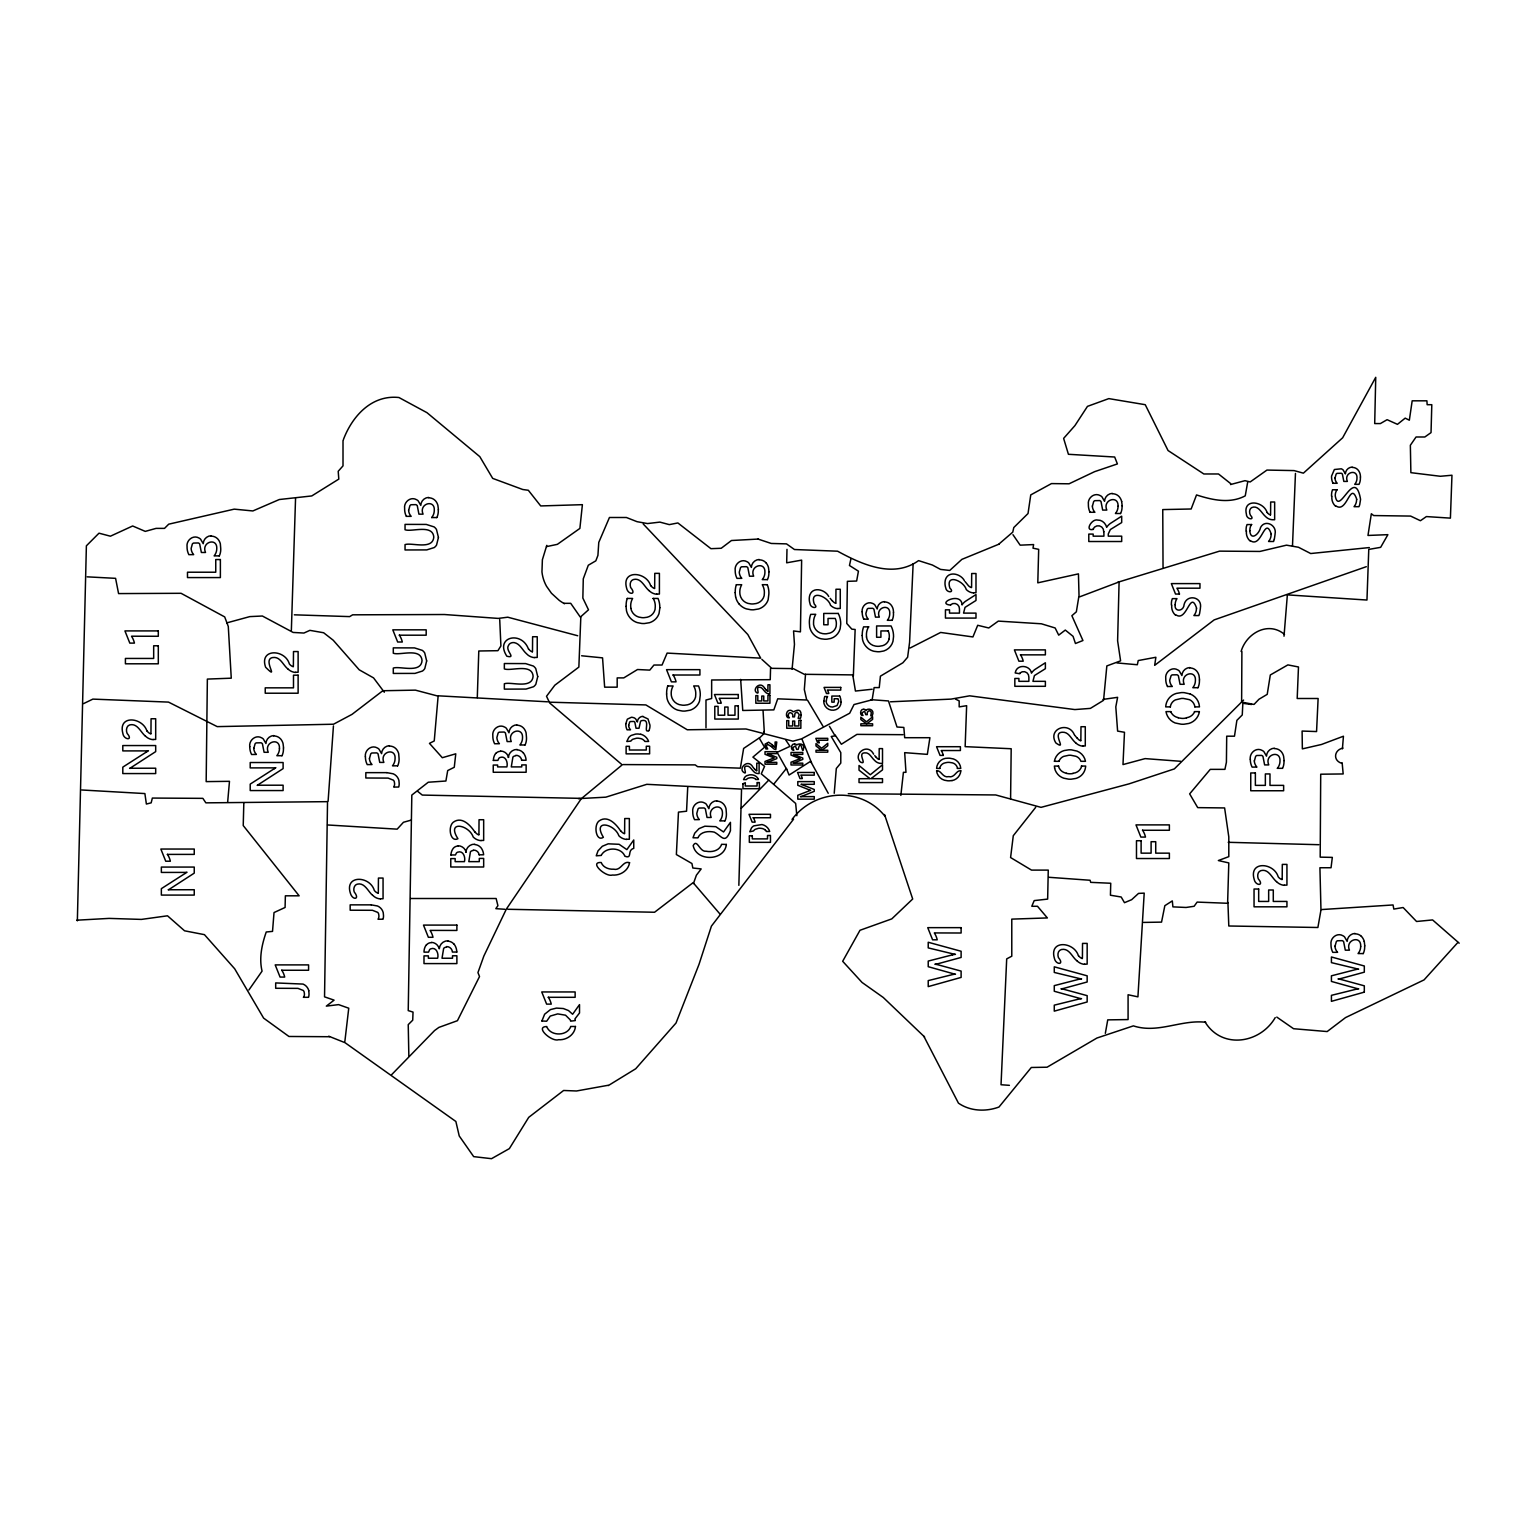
<?xml version="1.0" encoding="UTF-8"?>
<svg xmlns="http://www.w3.org/2000/svg" width="1536" height="1536" viewBox="0 0 1536 1536"><rect width="100%" height="100%" fill="white"/><g stroke="black" fill="none" stroke-linecap="round" stroke-linejoin="round"><path stroke-width="1.5" d="M1241.894 651.456L1241.626 702.106L1254.029 704.429L1258.944 699.264L1267.219 694.349L1270.31 674.976L1287.878 664.896L1298.477 666.97L1297.19 698.496L1318.118 698.496L1316.563 731.558L1302.106 731.059L1302.355 748.877L1321.478 744.48L1343.443 736.224L1342.406 748.877M1010.592 798.662L1011.187 748.742L965.146 746.65L966.643 705.696L959.174 706.886L959.174 700.915L955.584 699.11M83.597 703.603L92.87 699.11L168.499 702.106L217.229 726.624L333.504 724.224L352.032 714.355L382.829 690.739L415.411 690.144L438.125 696.134L434.246 740.966L429.466 743.366L442.31 757.709L455.77 753.811L454.272 767.27L447.706 770.554L445.901 781.018L428.275 782.227L411.821 795.072L408.23 1010.611L413.03 1012.09L412.723 1020.173L408.23 1024.646L408.845 1055.75M249.715 746.592C248.89 740.218 255.763 734.362 261.734 737.875A7.008 7.008 0 0 1 263.347 739.027L265.939 743.52A8.218 8.218 0 0 1 273.734 735.571M365.357 756.71C364.512 750.336 371.405 744.48 377.376 747.994A7.008 7.008 0 0 1 378.989 749.146L381.581 753.638A8.218 8.218 0 0 1 389.376 745.69M862.138 611.827C861.446 606.202 867.206 600.768 872.736 603.475A6.566 6.566 0 0 1 874.79 604.819L877.21 608.986A7.622 7.622 0 0 1 884.448 601.594M1250.266 759.206C1249.421 752.832 1256.294 746.976 1262.266 750.49A7.008 7.008 0 0 1 1263.898 751.642L1266.49 756.134A8.218 8.218 0 0 1 1274.285 748.186M659.904 607.718L659.04 613.44A14.131 14.131 0 0 1 655.411 619.219A14.957 14.957 0 0 1 649.44 622.714L644.486 623.52A24.077 24.077 0 0 1 641.664 623.462L637.286 622.598A15.955 15.955 0 0 1 630.874 618.682A17.261 17.261 0 0 1 629.741 617.414A16.186 16.186 0 0 1 626.496 610.771L626.035 606.374M786.989 549.35L786.682 562.81L801.638 560.122L800.429 631.853L793.555 630.95L794.458 644.41L792.077 669.216M77.357 920.851L86.381 545.818L98.995 533.184L110.419 536.198L132.653 525.984L145.267 531.379L156.096 528.384L164.506 528.384L168.71 524.179L234.221 509.146L252.864 510.95L279.302 499.526L311.77 495.936L338.803 479.098L338.208 471.283L343.008 465.869L343.008 440.64M770.554 668.333L770.246 679.68L711.648 679.987L711.648 698.515L705.984 700.013L705.984 727.814M243.821 803.136L243.226 825.562L299.136 895.814L285.37 895.814L285.082 907.469L274.022 912.557L272.525 931.392L266.246 931.987C261.907 944.39 258.912 958.157 262.061 971.136L248.909 989.971M253.862 748.262L255.091 743.789A3.744 3.744 0 0 1 256.186 742.886L261.101 742.79A4.147 4.147 0 0 1 262.406 743.75L264.096 752.294L268.243 752.294C263.635 741.773 280.243 736.934 279.437 748.493M369.504 758.362L370.733 753.907A3.744 3.744 0 0 1 371.827 753.005L376.742 752.89A4.147 4.147 0 0 1 378.048 753.869L379.738 762.413L383.866 762.413C379.277 751.891 395.885 747.053 395.078 758.611A11.424 11.424 0 0 1 392.506 765.83L397.478 765.83M408.691 510.106L409.92 505.651A3.744 3.744 0 0 1 411.014 504.73L415.93 504.634A4.147 4.147 0 0 1 417.254 505.613L418.925 514.157L423.072 514.157C418.464 503.616 435.072 498.778 434.285 510.355A11.424 11.424 0 0 1 431.712 517.555M628.723 725.376L629.606 722.189A2.688 2.688 0 0 1 630.394 721.536L633.907 721.459A2.957 2.957 0 0 1 634.829 722.17L636.038 728.256L638.995 728.256L640.57 721.286A3.149 3.149 0 0 1 641.664 720.634C651.552 718.368 642.528 733.44 648.71 730.694M738.854 885.35L741.542 789.101L646.79 784.32L605.837 797.165L578.323 798.662M1092.442 506.035L1093.67 501.581A3.744 3.744 0 0 1 1094.765 500.678L1099.68 500.563A4.147 4.147 0 0 1 1101.005 501.542L1102.675 510.086L1106.822 510.086C1102.214 499.565 1118.822 494.726 1118.035 506.285M1254.394 760.877L1255.622 756.403A3.744 3.744 0 0 1 1256.717 755.501L1261.632 755.405A4.147 4.147 0 0 1 1262.938 756.365L1264.627 764.909L1268.774 764.909C1264.166 754.387 1280.774 749.549 1279.987 761.107A11.424 11.424 0 0 1 1277.395 768.326M1335.053 477.946L1336.109 474.125A3.226 3.226 0 0 1 1337.05 473.357L1341.254 473.261A3.552 3.552 0 0 1 1342.387 474.086L1343.827 481.421L1347.379 481.421C1343.424 472.397 1357.67 468.25 1356.979 478.157A9.792 9.792 0 0 1 1354.771 484.339L1359.034 484.339A13.805 13.805 0 0 0 1360.358 477.158M1335.072 946.118L1336.301 941.664A3.744 3.744 0 0 1 1337.395 940.762L1342.31 940.646A4.147 4.147 0 0 1 1343.616 941.626L1345.306 950.17L1349.453 950.17C1344.845 939.648 1361.453 934.81 1360.666 946.368M291.36 630.355L295.546 498.528M477.293 697.613L478.79 650.995L497.914 650.688L500.909 645.907L499.718 619.603M580.819 617.03L578.861 667.085L554.803 685.229L546.528 696.269L549.677 702.97L622.214 764.851L581.222 798.758L506.323 909.139L483.859 956.045L477.946 972.595L479.52 976.55L457.44 1020.691L438.912 1027.392L434.573 1030.541L391.603 1074.701M853.344 676.09L855.149 629.472L851.846 629.165L846.778 623.482L847.373 581.338L856.646 581.03L858.432 571.181L849.466 565.498L850.963 558.624M1292.486 546.067L1295.462 473.414M913.133 563.808L909.6 642.259L907.622 657.235L902.899 662.765L880.416 676.166L879.245 687.59L874.118 687.59L872.141 699.802L854.016 704.544L849.677 713.222L801.581 738.835L792.902 741.197L745.997 728.986L687.264 729.773L645.869 704.928L549.293 702.182M625.786 723.802L627.341 719.174L631.354 717.293A7.814 7.814 0 0 1 632.448 717.37L633.926 717.754A5.069 5.069 0 0 1 635.846 719.136L637.363 721.997A5.856 5.856 0 0 1 642.931 716.314M687.744 786.701L686.554 811.219L678.47 812.122L676.378 854.554L691.93 863.52L692.832 868.013L701.184 868.915L696.403 875.194L693.427 883.565M328.109 801.139L333.446 725.914M805.517 674.304L804.326 689.549L806.707 700.013L777.715 698.822L773.837 709.882L742.752 710.477L740.659 679.392M1284.019 636.211L1287.36 594.874L1366.963 600.038L1368.768 549.408L1380.653 547.334L1387.891 534.662L1367.981 535.45L1371.341 513.734L1373.664 515.558L1410.624 516.077L1420.435 520.723L1426.387 516.576L1450.406 518.131L1451.962 475.238L1440.346 476.275L1410.874 472.666L1410.355 445.267L1416.058 436.992L1424.832 436.992L1431.034 432.614L1431.802 404.698L1427.155 404.698L1426.906 400.819L1412.179 400.819L1409.338 420.211L1405.19 418.138L1397.453 424.339L1387.104 419.693L1380.384 423.571L1374.701 423.571L1375.738 377.318L1342.656 437.779L1303.392 473.165L1294.08 470.592L1266.95 470.074L1250.17 481.958L1244.986 480.672L1230.528 484.55M834.221 793.286L836.314 768.461L840.787 763.085L840.787 752.621L831.226 736.474L835.123 735.878L829.44 726.317M227.674 801.946L229.478 781.325L206.17 781.613L207.36 679.085L231.264 678.182L228.288 626.477L224.698 616.915L181.056 593.299L118.579 593.587L115.584 578.342L87.187 576.845M900.845 795.398L903.418 772.32L905.971 772.32L904.685 752.659L927.341 754.368L929.914 737.702L904.685 737.702L903.84 727.45L897.005 727.008L888.461 700.954L870.931 699.667M344.87 1041.389L348.749 1008.211L338.592 1004.621L326.323 1006.118L334.099 1000.147L324.538 996.845L327.533 801.658L205.862 802.848L202.867 798.355L152.352 798.067L151.162 802.848L146.381 804.038L144.883 793.574L81.811 789.984M1320.883 910.464L1317.888 927.494L1228.8 925.997L1227.917 902.381M1105.344 1033.325L1107.744 1019.866L1128.077 1019.578L1128.077 994.752L1137.926 996.845L1144.205 893.126L1138.522 893.414L1131.648 899.693L1124.486 902.688L1121.184 897.005L1110.432 895.219L1110.739 883.258L1090.694 882.355L1090.099 880.262L1048.858 877.286M1247.635 482.381L1245.254 495.84C1229.837 504.038 1212.23 499.968 1196.525 494.938L1191.149 508.992L1162.752 509.587L1163.04 567.283M888.998 639.053L889.286 636.941A11.923 11.923 0 0 0 888.154 630.912M764.122 731.443L763.565 734.054L759.398 738.067M1274.342 539.174L1275.034 534.547A11.981 11.981 0 0 0 1275.053 533.971C1277.107 525.274 1265.146 518.918 1260.576 527.443C1259.194 534.182 1250.573 541.382 1249.786 530.707M546.778 545.357L542.381 559.757L541.958 571.93A37.824 37.824 0 0 0 546.509 586.234L551.462 593.261L559.181 600.326A48.384 48.384 0 0 0 564.058 603.494L564.461 603.725M601.248 855.437L596.237 855.821L598.042 850.829L602.342 846.259L608.179 843.821L619.104 844.301L626.861 849.619L633.754 839.981L633.754 848.352C626.707 850.214 632.851 859.354 624.768 856.166A8.966 8.966 0 0 0 624.384 855.13C620.179 847.066 605.779 847.066 601.44 854.976M698.131 837.35C700.954 831.514 708.672 830.861 714.298 832.147C721.997 836.198 724.934 844.627 730.445 830.707L730.445 822.336L723.552 831.974L715.795 826.675L704.87 826.195L699.034 828.614L694.733 833.184L693.005 837.773L697.92 837.869M1241.107 651.456C1246.349 633.197 1268.333 620.736 1284.518 634.406M343.354 439.718C352.224 416.141 371.712 394.56 398.938 397.517L426.989 412.685L479.808 456.653L492.691 478.387L522.758 489.504L528.326 490.272L540.71 505.939L582.394 504.672L579.878 528.422L557.376 544.339L546.509 546.624M793.574 819.168L711.418 926.131L699.014 964.378L676.013 1023.034L635.712 1068.768L608.314 1085.568M1035.706 807.322L1013.28 835.718L1010.592 857.549L1031.52 870.106L1048.262 870.106L1047.648 899.098L1034.208 900.595L1031.808 906.278L1037.491 906.278L1047.36 917.933L1011.782 919.123L1011.782 956.198L1006.694 958.886L1001.03 1084.742L1009.402 1085.338M774.125 783.706L786.394 768.461L789.082 775.046L810.605 761.299L828.23 793.286M1275.226 1017.6C1260.134 1043.712 1221.6 1049.626 1204.934 1021.747M1457.914 942.413L1424.064 979.891L1345.517 1017.6L1327.162 1031.558L1293.562 1028.717L1276.781 1017.082M741.254 808.224L768.749 780.134L795.648 803.443L796.858 815.693M1243.584 700.09L1174.349 768.902L1129.056 783.859L1041.024 807.36L995.712 794.957L848.275 793.69M792.038 819.418C814.579 789.274 861.062 786.144 885.043 816.326M999.149 543.878L1012.762 532.147L1013.798 527.539L1028.026 513.523L1030.752 494.899L1051.469 483.59L1069.056 483.802L1094.592 471.667L1117.402 463.93L1114.675 457.018L1068.422 454.291L1063.622 438.394L1074.912 425.626L1087.469 406.368L1108.819 398.611L1145.242 404.698L1168.051 450.528L1203.84 473.971L1218.49 473.971L1230.643 483.59M867.149 723.552L872.602 719.386L872.602 716.851L866.496 721.824L860.851 717.197L860.851 719.539L865.978 723.494M822.278 750.01L827.75 745.824L827.75 743.29L821.645 748.262L816 743.635L816 745.978L821.126 749.933M871.546 778.253L882.509 769.882L882.509 764.794L870.298 774.758L859.027 765.504L859.027 770.17L869.261 778.099A5.549 5.549 0 0 0 870.067 778.656L859.027 778.714L859.027 782.554L882.509 782.554L882.509 778.714L870.95 778.656M910.138 648L940.646 632.448L972.922 636.941L977.702 625.286L988.762 627.974L998.323 621.101L1041.37 623.789L1055.136 627.974L1058.707 635.136L1065.293 630.067L1073.069 636.346L1075.45 643.507L1082.938 640.531L1071.878 615.706L1076.352 611.827L1078.752 597.178L1119.091 581.933L1117.613 640.819L1120.589 660.845L1106.842 665.933L1103.558 700.32L1090.406 708.384L1074.854 709.574L969.638 695.827L951.091 699.11L890.419 701.798M1342.925 748.109C1333.978 749.875 1332.71 760.723 1341.888 763.354M999.149 544.09L961.901 559.354L949.747 570.451L940.55 569.414L932.39 565.018L918.566 560.621C893.126 578.842 861.542 564.25 837.581 551.194L794.458 549.523L786.509 543.878L771.226 543.456L758.035 539.059M1366.31 566.688L1214.17 619.891L1154.669 665.338L1155.878 657.274L1138.234 660.557L1137.331 664.742L1116.998 662.938M1117.901 582.24L1219.546 551.136L1259.904 551.443L1286.496 545.165L1298.458 547.258L1310.707 553.536L1369.306 547.565M410.938 820.186L403.45 822.278L397.171 829.152L327.533 824.966M226.79 622.886L249.811 616.608L262.368 616.013L293.146 632.448L303.917 633.043L309.888 630.355L323.635 632.755L333.216 640.224L359.213 669.811L373.555 677.894L384.326 692.237M952.493 954.835L928.224 961.075L928.224 966.701L952.301 973.44A19.469 19.469 0 0 0 955.469 974.112L955.469 974.208A17.606 17.606 0 0 0 952.301 974.65L928.224 980.621L928.224 986.611L961.114 977.414L961.114 971.098L938.074 964.819A15.706 15.706 0 0 0 934.906 964.282L934.906 964.186A15.936 15.936 0 0 0 938.112 963.706L961.114 957.446L961.114 951.264L928.224 942.259L928.224 947.904L952.397 953.741A19.277 19.277 0 0 0 955.43 954.298L955.43 954.355A19.45 19.45 0 0 0 952.493 954.835M793.075 763.162L793.248 763.123A6.931 6.931 0 0 0 794.054 762.893L802.771 759.418L802.771 758.074L793.997 754.598A6.106 6.106 0 0 0 793.325 754.406L802.771 754.368L802.771 752.467L791.021 752.467L791.021 755.078L798.816 758.189M766.886 762.413L767.251 762.336A6.931 6.931 0 0 0 768.058 762.106L776.774 758.63L776.774 757.286L767.981 753.811A6.106 6.106 0 0 0 767.309 753.619L776.774 753.581L776.774 751.68L765.024 751.68L765.024 754.291L772.819 757.402M1186.483 718.022L1184.006 718.368A21.197 21.197 0 0 1 1181.971 718.406L1178.208 717.869M952.032 780.518L949.594 780.806A18.854 18.854 0 0 1 947.558 780.768L944.429 780.211A10.963 10.963 0 0 1 936.557 770.803M608.064 1085.299L576.538 1090.982L563.616 1090.483L528.73 1117.344L509.357 1148.621L491.52 1158.682L473.683 1156.627L459.226 1135.949L455.866 1121.472L345.005 1042.675L328.723 1036.205M1073.05 773.53L1071.283 773.741A19.43 19.43 0 0 1 1068.787 773.741L1066.445 773.414M515.789 755.712L514.176 756.134A4.013 4.013 0 0 0 512.909 757.075L511.277 766.906L521.741 766.906L521.741 764.928L526.138 764.89L526.138 772.262L493.248 772.262L493.248 765.062L497.626 765.043L497.626 766.906L506.88 766.906C508.166 762.624 505.67 755.347 500.064 757.478A3.283 3.283 0 0 0 498.797 758.419L497.894 760.378L493.286 760.416M473.338 850.445L471.706 850.867A4.013 4.013 0 0 0 470.438 851.808L468.806 861.638L479.29 861.638L479.29 858.432L483.667 858.413L483.667 866.995L450.778 866.995L450.778 858.605L455.155 858.586L455.155 861.638L464.429 861.638C465.696 857.376 463.219 850.099 457.651 852.192A3.283 3.283 0 0 0 456.384 853.094L455.462 854.957L450.835 854.976M446.554 947.059L444.922 947.482A4.013 4.013 0 0 0 443.654 948.403L442.022 958.234L452.506 958.234L452.506 955.795L456.883 955.776L456.883 963.59L423.994 963.59L423.994 955.891L428.371 955.872L428.371 958.234L437.626 958.234C438.97 953.914 436.32 946.579 430.733 948.845A3.264 3.264 0 0 0 429.638 949.632L428.544 952.128L424.013 952.128A11.981 11.981 0 0 1 426.432 944.659M1102.963 699.418L1117.613 697.325L1115.808 706.886L1117.613 731.098L1124.486 732.288L1122.989 764.582L1145.107 758.611L1180.685 761.299M872.179 689.242L855.437 691.046L852.749 674.899L804.326 674.304L793.267 668.621L771.744 668.333L761.875 659.366M758.246 539.059L731.462 540.518L721.21 548.275L710.938 548.678L677.875 522.95L669.293 524.621L659.885 522.106L647.539 523.565L637.056 521.683L626.4 517.498L609.446 517.498L598.771 542.4L597.926 555.379L595.834 560.832L588.307 565.229L583.277 578.822L582.854 598.08L588.499 609.811L580.339 617.126L570.72 603.322L564.019 603.322M76.8 920.198L109.094 918.394L141.389 919.411L167.501 915.802L184.55 930.797L204.442 934.656L234.682 968.774L263.616 1018.118L288.941 1036.474L329.51 1036.723M767.405 762.413L776.774 762.374L776.774 764.198L765.024 764.198L765.024 761.434L773.549 758.131A7.469 7.469 0 0 1 774.182 757.92L773.146 757.536M793.421 763.2L802.771 763.162L802.771 764.986L791.021 764.986L791.021 762.221L799.546 758.918A7.469 7.469 0 0 1 800.198 758.707L799.066 758.285M500.717 751.315L500.314 751.315A6.451 6.451 0 0 0 495.84 753.446M458.246 846.048L457.843 846.048A6.451 6.451 0 0 0 453.389 848.179A11.578 11.578 0 0 0 450.95 854.976M431.462 942.643L431.059 942.643A6.451 6.451 0 0 0 426.586 944.774M863.462 709.19C860.026 708.96 859.45 716.198 863.04 715.469A3.514 3.514 0 0 1 862.138 713.376A4.147 4.147 0 0 1 862.176 712.742L864.557 711.206L865.805 714.682L867.283 714.682C866.458 712.589 868.704 709.402 870.682 711.379C872.678 713.03 868.838 717.254 872.294 715.622C875.309 708.806 867.13 707.885 866.016 710.515A2.592 2.592 0 0 0 864.518 709.344L864.019 709.229M794.323 743.923C790.886 743.674 790.291 750.931 793.882 750.182A3.514 3.514 0 0 1 792.979 748.109A4.147 4.147 0 0 1 793.037 747.456L795.418 745.92L796.666 749.395L798.144 749.395C801.101 737.76 801.965 752.813 803.213 750.202C805.997 742.598 797.587 743.482 796.723 745.037A2.592 2.592 0 0 0 795.379 744.058L794.88 743.962M1205.722 1022.266C1180.896 1019.386 1158.029 1033.92 1133.376 1025.875L1096.934 1038.029L1047.072 1067.213L1031.309 1067.482L998.995 1107.014C985.862 1111.91 970.157 1111.296 958.445 1103.136L923.808 1036.205M749.338 835.795L752.314 835.757M767.482 835.488L770.458 835.43L770.477 842.342L749.338 842.342L749.338 836.218M1143.61 922.426L1161.542 922.118L1164.845 905.683L1172.314 900.902L1172.909 906.874L1186.061 907.469L1194.125 906.278L1197.12 902.093L1227.61 903.283L1228.8 862.925L1218.355 860.544L1228.8 856.646L1228.8 836.928L1224.614 807.936L1197.715 807.629L1189.651 793.882L1210.272 769.363L1224.922 769.363L1226.419 762.182L1226.707 736.186L1234.483 736.186L1236.883 720.346L1242.259 714.95L1242.854 703.296L1251.533 704.506M755.654 779.501L758.496 779.462A8.198 8.198 0 0 0 757.075 777.331A8.045 8.045 0 0 0 751.43 774.816A12.384 12.384 0 0 0 749.568 774.874L746.669 775.718A6.086 6.086 0 0 0 744.595 777.523L743.539 779.635L746.381 779.597A4.474 4.474 0 0 1 748.55 778.099L750.24 777.754A6.778 6.778 0 0 1 755.616 779.155M521.587 760.262L526.08 760.243A12.864 12.864 0 0 0 523.258 752.717M479.098 854.822L483.61 854.784A12.768 12.768 0 0 0 480.787 847.469L480 846.797A8.237 8.237 0 0 0 475.2 844.627L474.701 844.589M629.434 746.304L626.131 746.323L626.112 753.85L649.613 753.85L649.594 746.227L646.291 746.246L646.31 750.01L629.434 750.01L629.434 746.746M456.864 952.032L452.41 952.051A5.798 5.798 0 0 0 446.534 946.56M1333.114 483.283L1337.165 483.283A8.448 8.448 0 0 1 1334.957 477.946M1337.146 489.773L1332.499 489.773L1331.827 492A24.73 24.73 0 0 0 1331.52 496.243M1090.195 512.275L1094.899 512.275A9.85 9.85 0 0 1 1092.346 506.054M1120.416 513.504L1115.443 513.504A11.424 11.424 0 0 0 1118.074 506.285M1270.579 514.733L1270.675 502.003L1274.65 502.003L1274.65 519.744L1272.422 519.744A10.31 10.31 0 0 1 1265.722 516.71C1261.286 512.89 1258.176 504.787 1251.667 507.61C1249.267 508.954 1249.056 512.602 1250.419 515.232C1255.699 520.55 1246.291 519.686 1246.387 514.138C1242.586 498.125 1263.61 500.986 1267.123 512.602M406.445 516.346L411.149 516.346A9.85 9.85 0 0 1 408.595 510.106M431.693 517.555L436.666 517.555M1251.667 524.563L1247.04 524.563L1246.349 526.79A24.73 24.73 0 0 0 1246.061 531.034M1093.459 529.363C1084.09 531.706 1091.827 518.342 1097.645 520.07C1102.042 519.802 1105.709 523.392 1106.688 527.347A8.736 8.736 0 0 1 1107.878 525.696L1108.973 524.602A15.091 15.091 0 0 1 1110.413 523.411L1121.683 516.173L1121.683 522.566L1110.355 529.536L1108.282 533.952L1108.282 536.16L1121.683 536.16L1121.683 541.517L1088.794 541.517L1088.794 534.086L1093.171 534.086L1093.171 536.16L1103.904 536.16L1103.904 531.686M219.11 555.878L214.138 555.878A11.424 11.424 0 0 0 216.768 548.678C217.459 537.12 200.947 541.939 205.517 552.48L201.37 552.48L199.68 543.936A4.147 4.147 0 0 0 198.374 542.957L193.459 543.072A3.744 3.744 0 0 0 192.365 543.974L191.136 548.429A9.85 9.85 0 0 0 193.651 554.63L188.87 554.669A16.205 16.205 0 0 1 187.066 546.778C186.067 540.403 193.094 534.528 199.008 538.042A7.008 7.008 0 0 1 200.621 539.213L203.232 543.706A8.218 8.218 0 0 1 211.027 535.738M767.251 579.61L762.278 579.61A11.424 11.424 0 0 0 764.909 572.39C765.6 560.832 749.088 565.67 753.658 576.192L749.51 576.192L747.821 567.648A4.147 4.147 0 0 0 746.515 566.669L741.6 566.784A3.744 3.744 0 0 0 740.506 567.686L739.277 572.141A9.85 9.85 0 0 0 741.792 578.342L737.011 578.381A16.205 16.205 0 0 1 735.206 570.49C734.208 564.115 741.235 558.259 747.149 561.773A7.008 7.008 0 0 1 748.762 562.925L751.373 567.418A8.218 8.218 0 0 1 759.168 559.469M736.454 584.717L741.715 584.717A14.554 14.554 0 0 0 739.853 593.338L739.987 594.566A11.232 11.232 0 0 0 747.802 603.36L751.008 603.917A18.931 18.931 0 0 0 753.082 603.955L756.192 603.533A10.579 10.579 0 0 0 764.16 595.757L764.371 592.762A14.861 14.861 0 0 0 762.259 584.678L767.117 584.717M971.578 587.309L971.693 573.523L975.994 573.523L975.994 592.742L973.574 592.742M654.662 588.211L654.778 573.35L659.405 573.35L659.405 594.048L656.832 594.048M1179.494 594.048L1175.52 594.048L1171.354 583.603L1199.962 583.603L1199.962 588.192L1176.902 588.192A18.01 18.01 0 0 1 1179.437 594.048M627.341 598.445L632.621 598.445A14.554 14.554 0 0 0 630.739 607.046L630.874 608.294M653.088 598.445L658.022 598.445A21.139 21.139 0 0 1 659.77 607.699M835.853 603.034L835.968 589.248L840.269 589.248L840.269 608.467L837.85 608.467M950.63 605.107C935.424 603.706 961.632 591.091 962.074 604.934A8.102 8.102 0 0 1 963.168 603.398L964.186 602.362A14.016 14.016 0 0 1 965.53 601.267L975.994 594.547L975.994 600.48L965.03 607.373L963.552 613.114L975.994 613.114L975.994 618.086L945.446 618.086L945.446 609.83L949.517 609.83L949.517 613.114L959.462 613.114L959.462 608.947A5.28 5.28 0 0 0 950.611 604.8M838.195 613.44L823.738 613.44L823.738 624.768L828.038 624.768L828.038 618.432L835.2 618.432A11.923 11.923 0 0 1 836.333 624.422L836.122 626.554A9.274 9.274 0 0 1 829.805 633.101L826.406 633.773A18.643 18.643 0 0 1 824.486 633.792L822.682 633.619A10.79 10.79 0 0 1 813.562 624.499L813.562 622.714A15.437 15.437 0 0 1 815.731 614.304L810.72 614.362A23.059 23.059 0 0 0 809.376 622.944L809.702 627.13A15.59 15.59 0 0 0 814.368 635.213A15.014 15.014 0 0 0 821.222 638.803L824.525 639.226A21.485 21.485 0 0 0 827.078 639.168L830.918 638.438A13.92 13.92 0 0 0 840.134 628.8L840.71 624.077A22.656 22.656 0 0 0 838.253 613.421M863.885 619.181L868.262 619.181A9.139 9.139 0 0 1 865.882 613.382L867.13 609.235A3.494 3.494 0 0 1 868.147 608.39L872.698 608.294A3.859 3.859 0 0 1 873.926 609.197L875.482 617.126L879.341 617.126C875.059 607.354 890.477 602.861 889.747 613.613A10.618 10.618 0 0 1 887.347 620.314L891.955 620.294M868.704 626.861L863.597 626.861A23.059 23.059 0 0 0 862.253 635.443M888.077 630.931L880.915 630.931L880.915 637.267L876.614 637.267L876.614 625.958L891.053 625.958A22.656 22.656 0 0 1 893.549 636.576L892.992 641.299A13.92 13.92 0 0 1 883.814 650.976L879.955 651.686A21.485 21.485 0 0 1 877.402 651.725L874.099 651.302A15.014 15.014 0 0 1 867.245 647.712A15.59 15.59 0 0 1 862.56 639.648L862.138 635.443M399.283 635.194L426.182 635.194L426.182 629.837L392.794 629.837L397.67 642.01L402.298 642.01A21.005 21.005 0 0 0 399.379 635.136M532.493 651.59L532.608 636.73L537.235 636.73L537.235 657.446L534.662 657.446M1020.403 654.854L1045.382 654.854L1045.382 649.882L1014.394 649.882L1018.906 661.19L1023.206 661.19A19.507 19.507 0 0 0 1020.499 654.797M293.376 666.413L293.491 651.552L298.118 651.552L298.118 672.25L295.546 672.25M673.018 675.014L699.917 675.014L699.917 669.658L666.547 669.658L671.405 681.85L676.051 681.85A21.005 21.005 0 0 0 673.114 674.957M667.853 685.978L673.114 685.978A14.554 14.554 0 0 0 671.251 694.598L671.386 695.846A11.232 11.232 0 0 0 679.219 704.621L682.406 705.178A18.931 18.931 0 0 0 684.48 705.216L687.61 704.794A10.579 10.579 0 0 0 695.578 697.018L695.77 694.042A14.861 14.861 0 0 0 693.677 685.939L698.515 685.978A21.139 21.139 0 0 1 700.262 695.251L699.552 700.992A14.131 14.131 0 0 1 695.904 706.752A14.957 14.957 0 0 1 689.952 710.246L684.998 711.072A24.077 24.077 0 0 1 682.176 711.014L677.779 710.15A15.955 15.955 0 0 1 671.386 706.214A17.261 17.261 0 0 1 670.253 704.966A16.186 16.186 0 0 1 667.008 698.323L666.547 693.926M1167.571 686.496L1172.275 686.496A9.85 9.85 0 0 1 1169.722 680.256L1171.046 675.802A3.744 3.744 0 0 1 1172.141 674.88L1177.056 674.784A4.147 4.147 0 0 1 1178.381 675.763L1180.051 684.288L1184.198 684.288C1179.59 673.766 1196.198 668.928 1195.411 680.506A11.424 11.424 0 0 1 1192.838 687.706L1197.792 687.706M767.885 691.123L767.942 684.768L769.92 684.768L769.92 693.638L768.806 693.638M839.616 696.058L831.84 696.058L831.84 702.144L834.163 702.144L834.163 698.746L838.003 698.746A6.432 6.432 0 0 1 838.637 701.664L837.043 705.581L832.589 707.021A6.163 6.163 0 0 1 826.099 701.05M1170.394 706.886L1165.709 706.886L1165.978 704.659A14.63 14.63 0 0 1 1176.288 693.427L1181.299 692.602A27.149 27.149 0 0 1 1184.16 692.64L1190.17 693.965M1194.816 706.886L1199.482 706.886L1199.021 703.968A14.611 14.611 0 0 0 1190.17 693.965M1170.854 711.61L1165.978 711.61A14.899 14.899 0 0 0 1175.098 722.957L1181.069 724.186A26.4 26.4 0 0 0 1183.91 724.243L1188.922 723.437A14.803 14.803 0 0 0 1199.424 711.629M1194.451 711.61L1199.309 711.61M866.381 723.821L860.851 723.821L860.851 725.722L872.602 725.722L872.602 723.821L866.822 723.821M150.95 733.613L151.066 718.752L155.693 718.752L155.693 739.45L153.12 739.45M1080.864 740.525L1080.979 726.72L1085.28 726.72L1085.28 745.958L1082.88 745.958M819.226 742.675L817.574 742.675L815.827 738.336L827.75 738.336L827.75 740.237L818.15 740.237A7.507 7.507 0 0 1 819.206 742.675M524.87 744.979L519.898 744.979A11.424 11.424 0 0 0 522.528 737.76C523.219 726.202 506.707 731.04 511.277 741.562L507.13 741.562L505.44 733.018A4.147 4.147 0 0 0 504.134 732.038L499.219 732.154A3.744 3.744 0 0 0 498.125 733.056L496.896 737.51A9.85 9.85 0 0 0 499.392 743.712L494.63 743.75A16.205 16.205 0 0 1 492.826 735.859C491.808 729.485 498.854 723.629 504.768 727.142A7.008 7.008 0 0 1 506.381 728.294L508.973 732.787A8.218 8.218 0 0 1 516.787 724.819M821.53 750.259L816 750.259L816 752.16L827.75 752.16L827.75 750.259L821.971 750.259M943.354 755.405L940.051 755.405L936.557 746.707L960.403 746.707L960.403 750.528L941.203 750.528A14.995 14.995 0 0 1 943.315 755.405M281.837 755.712L276.864 755.712A11.424 11.424 0 0 0 279.475 748.493M508.474 757.402L508.57 757.402A8.352 8.352 0 0 0 500.736 751.027M879.13 759.226L879.206 748.608L882.509 748.608L882.509 763.411L880.666 763.411A8.582 8.582 0 0 1 875.078 760.877C871.373 757.786 869.453 752.026 864.576 752.87C857.011 753.101 867.84 765.542 860.486 762.086C852.538 754.426 867.437 742.08 873.619 754.176M1054.502 761.318L1059.034 761.318M1058.707 766.061L1054.368 766.061L1054.675 768.096M1081.325 766.061L1085.683 766.061L1085.51 767.424A13.421 13.421 0 0 1 1081.498 775.277A14.266 14.266 0 0 1 1075.853 778.445L1071.206 779.194A24.518 24.518 0 0 1 1068.576 779.155L1063.757 778.195A13.824 13.824 0 0 1 1054.579 768.115M939.936 768.422L936.595 768.422A10.81 10.81 0 0 1 945.254 758.381L947.712 758.208A19.392 19.392 0 0 1 949.766 758.227L953.491 758.957A10.829 10.829 0 0 1 960.768 768.422L957.37 768.422M1277.395 768.326L1282.368 768.326M756.73 770.592L756.787 763.162L759.11 763.162L759.11 773.53L757.805 773.53A6.01 6.01 0 0 1 753.907 771.744C751.392 769.536 749.798 765.638 746.707 766.118C741.562 765.658 748.454 775.93 743.405 772.147C738.336 768.25 748.09 758.189 752.947 767.136M936.634 770.784C941.222 770.035 942.624 778.195 948.691 776.64C954.758 778.214 956.16 770.054 960.71 770.784M753.197 817.747L770.477 817.747L770.477 814.31L749.011 814.31L752.16 822.125L755.136 822.125A13.498 13.498 0 0 0 753.254 817.709M724.781 820.877L719.808 820.877A11.424 11.424 0 0 0 722.438 813.677C723.149 802.099 706.618 806.938 711.187 817.459L707.04 817.459L705.37 808.934A4.147 4.147 0 0 0 704.045 807.955L699.13 808.051A3.744 3.744 0 0 0 698.035 808.954L696.806 813.427A9.85 9.85 0 0 0 699.322 819.61L694.56 819.667A16.205 16.205 0 0 1 692.755 811.757C691.738 805.402 698.765 799.526 704.698 803.04A7.008 7.008 0 0 1 706.31 804.192L708.902 808.704A8.218 8.218 0 0 1 716.698 800.736M1142.477 830.266L1169.376 830.266L1169.376 824.89L1135.987 824.89L1140.864 837.082L1145.491 837.082A21.005 21.005 0 0 0 1142.573 830.189M624.614 833.395L624.73 818.534L629.357 818.534L629.357 839.251L626.765 839.251M478.925 834.586L479.04 819.725L483.667 819.725L483.667 840.442L481.075 840.442M466.003 852.134L466.099 852.134A8.352 8.352 0 0 0 458.266 845.76M167.347 854.4L194.246 854.4L194.246 849.043L160.858 849.043L165.734 861.216L170.362 861.216A21.005 21.005 0 0 0 167.443 854.342M1282.195 879.283L1282.31 864.403L1286.938 864.403L1286.938 885.12L1284.346 885.12M378.317 892.915L378.432 878.054L383.059 878.054L383.059 898.752L380.467 898.752M410.63 898.502L496.128 898.502L497.914 905.683L495.821 908.659L504.787 909.274M1363.046 953.568L1358.074 953.568A11.424 11.424 0 0 0 1360.704 946.368M1082.419 958.272L1082.534 943.411L1087.162 943.411L1087.162 964.128L1084.57 964.128M281.683 970.253L308.582 970.253L308.582 964.896L275.194 964.896L280.07 977.069L284.698 977.069A21.005 21.005 0 0 0 281.779 970.195M303.456 997.306L308.544 997.306A11.693 11.693 0 0 0 309.005 993.581L308.755 990.739M548.237 997.306L575.136 997.306L575.136 991.949L541.747 991.949L546.624 1004.122L551.251 1004.122A21.005 21.005 0 0 0 548.333 997.248M623.174 764.582L695.213 764.89L697.613 766.675L740.352 768.173L743.635 748.435L759.187 737.971L764.563 747.245L752.909 757.114L764.563 766.368L761.28 773.856L768.749 780.134M902.976 734.688L856.934 734.381L841.382 744.25L835.123 734.995M507.782 909.274L654.566 912.25L693.12 882.662L719.731 913.747M580.416 798.355L422.285 795.072L417.811 791.482M642.95 716.602L648.019 718.963L649.958 725.165A11.501 11.501 0 0 1 648.845 730.752M1228.205 842.304L1318.79 844.704M294.336 614.822L349.651 616.608L352.646 614.822L444.403 614.515L498.221 618.413L507.782 617.203L577.728 635.75M438.432 695.827L547.546 701.798M517.152 749.856L517.67 749.894A8.237 8.237 0 0 1 522.47 752.045L523.181 752.794M447.898 941.184L448.416 941.222A8.237 8.237 0 0 1 453.216 943.373L453.926 944.122M581.626 655.776L602.554 657.869L604.646 687.168L617.184 687.168L617.184 677.894L623.77 677.894L637.517 669.523L649.786 670.118L653.952 665.03L662.035 665.03L667.123 653.088L760.685 658.157L747.821 634.541L643.2 523.949M640.762 734.362L638.246 734.016A17.645 17.645 0 0 0 635.501 734.112L631.219 735.437A8.64 8.64 0 0 0 628.723 737.568L626.784 741.523L630.854 741.101A6.048 6.048 0 0 1 632.89 739.238L636.422 738.24A14.496 14.496 0 0 1 638.17 738.182L640.915 738.624A7.354 7.354 0 0 1 644.064 740.467A7.085 7.085 0 0 1 644.851 741.466L648.634 741.446A11.482 11.482 0 0 0 640.8 734.227M809.069 789.773L810.643 790.387A10.464 10.464 0 0 0 809.741 790.656L797.798 795.283L797.798 799.162L814.253 799.162L814.253 796.608L801.139 796.646A16.166 16.166 0 0 0 800.41 796.685L800.928 796.531A9.696 9.696 0 0 0 802.061 796.224L814.253 791.347L814.253 789.485L801.965 784.627A8.563 8.563 0 0 0 801.024 784.339L814.253 784.301L814.253 781.613L797.798 781.613L797.798 785.299L808.704 789.638M1335.782 505.786C1347.187 514.291 1350.202 480.058 1356.768 499.373M1250.304 540.576C1261.709 549.082 1264.723 514.848 1271.29 534.163M1175.635 614.65C1187.04 623.155 1190.054 588.922 1196.621 608.237M1459.2 943.181L1432.589 919.93L1416.557 921.485L1403.136 907.526L1393.824 909.082L1393.056 904.954L1320.96 909.6L1319.923 867.744L1331.04 867.744L1332.326 857.395L1320.192 857.146L1320.71 774.202L1343.174 773.952L1342.157 762.835M1276.454 881.645C1271.52 877.421 1268.582 868.55 1260.864 870.624C1257.581 871.757 1257.139 875.731 1258.253 878.803C1264.781 886.234 1255.469 886.061 1254.202 879.437C1248.557 860.544 1273.92 862.483 1278.182 876.768A7.757 7.757 0 0 0 1282.061 879.61M1075.546 742.733C1070.822 738.701 1069.018 731.75 1062.106 732.23C1051.373 732.998 1067.731 751.373 1055.846 742.925C1047.206 728.928 1068.653 720.902 1074.336 734.726M1078.406 955.776C1074.182 941.606 1048.934 939.437 1054.387 958.291C1055.77 965.126 1064.928 965.203 1058.4 957.542C1057.344 954.413 1057.958 950.534 1061.357 949.536C1069.018 947.866 1071.744 956.429 1076.678 960.653M648.922 590.573C644.198 586.522 640.896 577.325 633.216 579.59C630.182 580.723 629.664 584.294 630.643 587.462C637.229 595.219 627.898 595.066 626.592 588.077C621.331 569.28 646.483 571.622 650.65 585.696M287.635 668.774C282.797 664.666 280.128 656.333 272.736 657.542C261.754 659.213 280.224 681.658 265.632 667.258C258.912 648.25 285.005 648.979 289.363 663.898A7.757 7.757 0 0 0 293.261 666.739M372.442 895.162C368.237 891.725 364.627 882.125 357.12 884.198C354.24 884.909 353.107 889.056 354.202 891.917C360.403 899.597 352.704 900.518 350.515 893.626C344.006 874.618 369.965 875.616 374.304 890.4A7.757 7.757 0 0 0 378.182 893.242M146.938 731.098C142.752 717.178 117.811 714.566 122.842 733.344C123.59 739.987 133.824 740.986 127.123 733.402C125.741 730.387 126.47 725.779 129.754 724.896C137.357 722.995 140.486 731.942 145.21 735.974M924.595 1036.992L883.238 997.459L862.061 982.464L842.669 961.286L859.987 930.278L891.763 918.893L912.691 899.002L884.544 814.502M1361.395 936.365L1361.741 936.749A11.386 11.386 0 0 1 1364.256 941.53M765.946 562.771L765.6 562.387A8.64 8.64 0 0 0 760.781 559.968L760.262 559.91A10.867 10.867 0 0 0 759.187 559.872M1077.139 738.202L1074.566 735.034M832.128 600.71L830.15 598.33M876.173 757.344L874.733 755.597M766.118 690.01L764.755 688.32M773.587 746.381L772.378 744.864M754.733 769.344L753.466 767.808M528.48 649.094C521.587 630.278 494.285 636.96 506.861 656.237C516.902 658.618 504.883 650.611 508.493 645.485C509.357 643.219 512.006 642.298 514.272 642.624C520.243 643.776 522.49 650.4 526.752 653.971A12.019 12.019 0 0 0 534.643 657.658M620.602 830.899C616.109 824.064 607.469 814.656 598.867 821.107C593.299 825.754 596.294 842.208 603.379 837.293C592.051 818.669 614.746 823.814 618.874 835.776A12.019 12.019 0 0 0 626.765 839.462M474.912 832.09C470.381 825.254 461.818 815.827 453.178 822.298C447.59 827.04 450.374 842.669 457.92 838.733C446.016 820.128 468.96 824.678 473.184 836.966A12.019 12.019 0 0 0 481.056 840.653M772.32 744.787L768.576 742.214L765.082 744.173L765.907 748.973L767.731 748.973L766.33 746.227L767.405 744.25L771.648 746.63M764.64 688.166C760.397 680.448 751.987 689.222 756.557 692.621C760.589 695.251 754.81 686.189 759.763 687.264C762.278 687.475 762.989 689.76 765.427 692.141A5.146 5.146 0 0 0 768.806 693.734M964.435 580.742C960.96 573.85 948.595 570.49 945.523 579.36C944.736 582.106 944.813 585.139 945.734 587.846C946.253 593.088 955.258 592.992 949.882 588.096C945.178 573.101 963.763 580.762 966.259 589.517A11.155 11.155 0 0 0 973.574 592.934M828.71 596.467C825.274 589.651 813.12 586.234 809.875 594.874C808.992 597.638 809.069 600.691 809.952 603.437C810.278 608.582 819.571 608.909 814.272 604.07C809.107 588.96 828.038 596.237 830.534 605.242A11.155 11.155 0 0 0 837.85 608.659M771.494 746.419L773.03 748.166A4.301 4.301 0 0 0 775.834 749.491L776.774 742.003L775.104 742.003L775.066 747.322A2.765 2.765 0 0 1 773.702 746.381M965.165 581.683L967.853 584.986A7.2 7.2 0 0 0 971.462 587.616M1012.973 534.701L1020.154 545.165L1033.613 544.57L1032.998 548.16L1038.682 549.35L1037.798 582.835L1078.445 573.869L1079.04 596.275M785.798 740.064L789.984 746.342L777.12 752.333L786.682 769.363M807.61 700.32L822.854 726.029M802.234 739.776L811.507 762.797M1364.275 941.51L1364.794 945.83M1121.664 501.446L1122.182 505.766M735.61 597.043L735.13 592.666M866.554 636.979L866.438 635.213A15.437 15.437 0 0 1 868.608 626.803M763.066 710.765L764.275 731.693M1360.531 477.139L1360.301 474.989A10.042 10.042 0 0 0 1357.958 469.882A7.546 7.546 0 0 0 1353.024 467.443A9.312 9.312 0 0 0 1352.102 467.424M893.587 612.499L893.242 609.638A10.656 10.656 0 0 0 890.784 604.646A8.179 8.179 0 0 0 885.466 601.997A10.099 10.099 0 0 0 884.467 601.978M1284.115 760.589L1283.597 756.269A11.386 11.386 0 0 0 1281.101 751.469L1280.717 751.123A8.64 8.64 0 0 0 1275.898 748.704L1275.379 748.646A10.867 10.867 0 0 0 1274.304 748.589M1199.558 679.968L1199.04 675.648A11.386 11.386 0 0 0 1196.525 670.848L1196.141 670.502A8.64 8.64 0 0 0 1191.322 668.083L1190.803 668.026A10.867 10.867 0 0 0 1189.728 667.968M801.043 715.027C801.293 705.542 792.73 713.414 792.576 711.398A3.091 3.091 0 0 0 791.155 710.477L790.541 710.342A4.685 4.685 0 0 0 789.888 710.304C785.741 710.035 785.069 718.694 789.37 717.83A4.224 4.224 0 0 1 788.275 715.334M768.998 571.872L768.48 567.552A11.386 11.386 0 0 0 765.965 562.752M438.432 509.818L437.914 505.498A11.386 11.386 0 0 0 435.398 500.698L435.014 500.352A8.64 8.64 0 0 0 430.195 497.933L429.677 497.875A10.867 10.867 0 0 0 428.602 497.818M283.584 747.974L283.066 743.654A11.386 11.386 0 0 0 280.55 738.854L280.166 738.509A8.64 8.64 0 0 0 275.347 736.09L274.829 736.032A10.867 10.867 0 0 0 273.754 735.974M1175.117 604.8C1174.176 612.442 1183.776 611.405 1184.083 604.627C1186.675 593.722 1202.65 596.659 1200.384 608.045A11.981 11.981 0 0 1 1200.365 608.621L1199.616 613.363A9.293 9.293 0 0 1 1198.829 615.571L1193.914 615.552A10.925 10.925 0 0 0 1196.448 608.256M1081.478 978.816L1081.478 978.912A19.45 19.45 0 0 0 1078.541 979.373L1054.272 985.632L1054.272 991.258L1078.349 997.997A19.469 19.469 0 0 0 1081.517 998.669L1081.517 998.746A17.606 17.606 0 0 0 1078.349 999.206L1054.272 1005.158L1054.272 1011.149L1087.162 1001.971L1087.162 995.654L1064.102 989.376A15.706 15.706 0 0 0 1060.934 988.819L1060.934 988.819A15.936 15.936 0 0 0 1064.16 988.262L1087.162 981.984L1087.162 975.821L1054.272 966.816L1054.272 972.442L1078.445 978.298A19.277 19.277 0 0 0 1081.478 978.854M767.501 836.083L767.501 838.886L752.314 838.886L752.314 835.949M308.813 990.72A9.773 9.773 0 0 0 303.034 984.077L275.693 982.925L275.693 988.282L297.965 988.378L303.245 990.451A4.339 4.339 0 0 1 304.147 991.968L304.435 993.85A5.914 5.914 0 0 1 303.533 997.344M454.022 944.045A13.075 13.075 0 0 1 456.768 952.032M431.482 942.355A8.352 8.352 0 0 1 439.2 948.73L439.315 948.73A8.525 8.525 0 0 1 447.917 940.781M380.448 898.963A12.019 12.019 0 0 1 372.653 895.219M756.672 770.765A3.878 3.878 0 0 1 754.81 769.286M493.421 760.416A11.693 11.693 0 0 1 495.706 753.35M508.378 757.382A8.525 8.525 0 0 1 517.171 749.453M515.77 755.328A5.645 5.645 0 0 1 521.683 760.243M473.299 850.118A5.587 5.587 0 0 1 479.194 854.803M465.907 852.115A8.525 8.525 0 0 1 474.701 844.186M765.466 830.304A6.394 6.394 0 0 1 766.406 831.514L769.709 831.456A10.387 10.387 0 0 0 761.99 824.544L753.754 825.888A7.776 7.776 0 0 0 751.488 827.942L749.798 831.802L753.562 830.918A5.414 5.414 0 0 1 755.174 829.344L758.534 828.288A12.979 12.979 0 0 1 760.186 828.25L761.875 828.442A6.931 6.931 0 0 1 765.504 830.285M153.101 739.661A12.019 12.019 0 0 1 145.286 735.917M150.835 733.939A7.757 7.757 0 0 1 147.11 730.982M283.411 747.994A15.629 15.629 0 0 1 282.01 755.789M253.747 748.262A9.85 9.85 0 0 0 256.358 754.445L251.597 754.502A16.205 16.205 0 0 1 249.792 746.592M295.526 672.461A12.019 12.019 0 0 1 287.712 668.717M219.283 555.974A15.629 15.629 0 0 0 220.704 548.16L220.339 543.821A11.386 11.386 0 0 0 217.843 539.04L217.459 538.675A8.64 8.64 0 0 0 212.64 536.256L212.122 536.198A10.867 10.867 0 0 0 211.046 536.141M532.378 651.936A7.757 7.757 0 0 1 528.653 648.979M438.259 509.837A15.629 15.629 0 0 1 436.838 517.632M406.349 516.384A16.205 16.205 0 0 1 404.64 508.435C403.622 502.08 410.65 496.205 416.582 499.718A7.008 7.008 0 0 1 418.195 500.87L420.787 505.382A8.218 8.218 0 0 1 428.582 497.414M478.81 834.912A7.757 7.757 0 0 1 475.085 831.974M525.043 745.056A15.629 15.629 0 0 0 526.464 737.242L526.099 732.922A11.386 11.386 0 0 0 523.584 728.122L523.219 727.757A8.64 8.64 0 0 0 518.4 725.338L517.882 725.28A10.867 10.867 0 0 0 516.787 725.242M397.651 765.907A15.629 15.629 0 0 0 399.053 758.093L398.707 753.773A11.386 11.386 0 0 0 396.192 748.973L395.808 748.608A8.64 8.64 0 0 0 390.989 746.189L390.47 746.131A10.867 10.867 0 0 0 389.395 746.093M369.389 758.381A9.85 9.85 0 0 0 372 764.563L367.238 764.602A16.205 16.205 0 0 1 365.434 756.71M624.499 833.741A7.757 7.757 0 0 1 620.774 830.784M724.954 820.954A15.629 15.629 0 0 0 726.374 813.158L726.029 808.819A11.386 11.386 0 0 0 723.514 804.019L723.13 803.674A8.64 8.64 0 0 0 718.31 801.254L717.792 801.197A10.867 10.867 0 0 0 716.717 801.139M626.15 606.374A21.542 21.542 0 0 1 627.226 598.406M630.816 608.314A11.232 11.232 0 0 0 638.707 617.069L641.894 617.645A18.931 18.931 0 0 0 643.987 617.683L647.098 617.261A10.579 10.579 0 0 0 655.066 609.466L655.277 606.49A14.861 14.861 0 0 0 653.165 598.387M656.813 594.259A12.019 12.019 0 0 1 648.998 590.515M654.547 588.538A7.757 7.757 0 0 1 650.822 585.581M767.27 584.659A21.139 21.139 0 0 1 768.864 593.99L768.154 599.731A14.131 14.131 0 0 1 764.506 605.491A14.957 14.957 0 0 1 758.554 608.986L753.6 609.792A24.077 24.077 0 0 1 750.778 609.734L746.381 608.89A15.955 15.955 0 0 1 739.987 604.954A17.261 17.261 0 0 1 738.854 603.686M738.931 603.782A15.955 15.955 0 0 1 735.725 597.216M735.264 592.646A21.542 21.542 0 0 1 736.339 584.678M768.845 571.872A15.629 15.629 0 0 1 767.424 579.686M666.662 693.926A21.542 21.542 0 0 1 667.738 685.939M628.646 725.376A7.027 7.027 0 0 0 630.509 729.792L627.11 729.83A11.712 11.712 0 0 1 625.843 723.802M879.034 759.475A5.53 5.53 0 0 1 876.384 757.363M767.827 691.277A3.322 3.322 0 0 1 766.234 690.01M800.986 715.027A6.893 6.893 0 0 1 800.39 718.387L798.163 718.349L799.238 714.586L797.28 712.205L795.072 713.088L794.477 716.89L792.691 716.89C794.208 713.702 789.062 710.515 788.352 714.547A4.992 4.992 0 0 0 788.314 715.334M839.654 696.038A12.23 12.23 0 0 1 840.941 702.221M841.114 702.24A8.16 8.16 0 0 1 833.664 710.189A8.966 8.966 0 0 1 823.718 701.165M824.102 701.165A12.422 12.422 0 0 1 824.755 696.518L827.578 696.538A8.314 8.314 0 0 0 826.406 701.05M835.738 603.341A7.2 7.2 0 0 1 832.282 600.614M893.395 612.518A14.957 14.957 0 0 1 892.128 620.39M863.808 619.219A15.053 15.053 0 0 1 862.214 611.846M866.438 636.998A10.79 10.79 0 0 0 875.558 646.118L877.363 646.31A18.643 18.643 0 0 0 879.264 646.272L882.701 645.658A9.274 9.274 0 0 0 889.114 639.091M1082.861 746.15A11.155 11.155 0 0 1 1075.603 742.675M1080.749 740.832A7.2 7.2 0 0 1 1077.312 738.086M1084.55 964.339A12.019 12.019 0 0 1 1076.755 960.576M1082.304 958.618A7.757 7.757 0 0 1 1078.579 955.661M1364.64 945.85A15.629 15.629 0 0 1 1363.219 953.664M1334.957 946.118A9.85 9.85 0 0 0 1337.587 952.32L1332.806 952.358A16.205 16.205 0 0 1 1331.002 944.467C1329.984 938.093 1337.03 932.218 1342.944 935.75A7.008 7.008 0 0 1 1344.557 936.902L1347.149 941.395A8.218 8.218 0 0 1 1354.963 933.427M1354.982 933.85A10.867 10.867 0 0 1 1356.058 933.888L1356.576 933.965A8.64 8.64 0 0 1 1361.395 936.365M1284.326 885.331A12.019 12.019 0 0 1 1276.531 881.587M1283.962 760.608A15.629 15.629 0 0 1 1282.541 768.403M1254.298 760.877A9.85 9.85 0 0 0 1256.909 767.059L1252.128 767.117A16.205 16.205 0 0 1 1250.323 759.206M1199.386 679.987A15.629 15.629 0 0 1 1197.965 687.782M1167.475 686.534A16.205 16.205 0 0 1 1165.766 678.586C1164.749 672.23 1171.776 666.355 1177.709 669.869A7.008 7.008 0 0 1 1179.322 671.021L1181.914 675.533A8.218 8.218 0 0 1 1189.709 667.565M1122.01 505.766A15.629 15.629 0 0 1 1120.589 513.581M1090.099 512.333A16.205 16.205 0 0 1 1088.39 504.384C1087.373 498.01 1094.4 492.154 1100.333 495.667A7.008 7.008 0 0 1 1101.946 496.819L1104.538 501.312A8.218 8.218 0 0 1 1112.333 493.363M1112.352 493.766A10.867 10.867 0 0 1 1113.427 493.805L1113.946 493.882A8.64 8.64 0 0 1 1118.765 496.282L1119.13 496.666A11.386 11.386 0 0 1 1121.645 501.446M1175.29 615.014A11.462 11.462 0 0 1 1171.757 605.165M1171.373 605.107A24.73 24.73 0 0 1 1171.642 600.864L1172.352 598.637L1176.998 598.637A10.042 10.042 0 0 0 1175.213 604.781M1274.266 539.29A9.293 9.293 0 0 1 1273.498 541.498L1268.582 541.478A10.925 10.925 0 0 0 1271.117 534.163M1249.978 540.941A11.462 11.462 0 0 1 1246.426 531.091M1249.882 530.707A10.042 10.042 0 0 1 1251.552 524.486M1270.464 515.021A6.643 6.643 0 0 1 1267.277 512.486M1356.595 499.373A10.925 10.925 0 0 1 1354.061 506.688L1358.918 506.688A9.293 9.293 0 0 0 1359.744 504.499L1360.512 499.757A11.981 11.981 0 0 0 1360.531 499.181C1354.541 465.581 1339.085 517.306 1335.264 495.917A10.042 10.042 0 0 1 1337.03 489.696M1335.437 506.15A11.462 11.462 0 0 1 1331.904 496.301M1333.037 483.341A14.054 14.054 0 0 1 1331.578 476.064L1334.381 469.517L1341.274 468.806A6.067 6.067 0 0 1 1343.194 470.035L1345.402 473.894A7.046 7.046 0 0 1 1352.102 467.078M1066.483 773.184A9.523 9.523 0 0 1 1058.438 766.138M1054.387 761.299A13.574 13.574 0 0 1 1064.122 750.566L1068.768 749.818A25.21 25.21 0 0 1 1071.437 749.856L1077.005 751.085A13.67 13.67 0 0 1 1085.491 761.318L1080.922 761.318A8.506 8.506 0 0 0 1075.853 756.269L1070.765 755.251A23.04 23.04 0 0 0 1068.768 755.27L1063.699 756.384A8.237 8.237 0 0 0 1058.976 761.299M1081.709 766.157A9.562 9.562 0 0 1 1073.03 773.242M939.686 768.384A6.912 6.912 0 0 1 945.408 762.778L947.213 762.432A17.203 17.203 0 0 1 949.248 762.374L952.397 762.854A6.854 6.854 0 0 1 957.523 768.403M960.845 770.803A10.867 10.867 0 0 1 952.051 780.614M1194.893 706.867A9.274 9.274 0 0 0 1189.459 699.667L1183.43 698.438A24.826 24.826 0 0 0 1181.28 698.477L1175.328 699.917A9.005 9.005 0 0 0 1170.317 706.867M1194.643 711.706A10.138 10.138 0 0 1 1186.464 717.734M1178.246 717.638A10.138 10.138 0 0 1 1170.72 711.686M1093.037 529.19A5.549 5.549 0 0 1 1103.712 531.667M1020.154 673.19A4.032 4.032 0 0 0 1019.731 673.747L1015.2 672.96A12.326 12.326 0 0 1 1015.354 672.365C1017.043 663.821 1030.272 665.05 1031.462 673.152A8.102 8.102 0 0 1 1032.557 671.616L1033.594 670.579A14.016 14.016 0 0 1 1034.918 669.485L1045.382 662.765L1045.382 668.698L1034.419 675.571L1032.941 681.331L1045.382 681.331L1045.382 686.304L1014.835 686.304L1014.835 678.47L1018.906 678.47L1018.906 681.331L1028.87 681.331L1028.87 677.165A5.28 5.28 0 0 0 1020 673.018M742.944 783.84L742.944 788.678L759.398 788.678L759.379 783.418A13.267 13.267 0 0 0 759.302 782.554L756.998 782.592A9.158 9.158 0 0 1 757.075 783.821L757.075 786.01L745.267 786.01L745.306 782.726L742.944 783.763M426.662 660.922L424.8 668.544A9.197 9.197 0 0 1 422.458 671.04L414.97 673.402L393.293 673.44L393.293 668.083C399.859 665.76 421.056 673.805 422.035 660.518C420.922 647.366 399.782 655.738 393.293 653.222L393.293 647.866L414.509 647.904L422.285 650.362A9.581 9.581 0 0 1 424.723 652.973L426.662 660.922M438.432 537.446L436.55 545.069A9.197 9.197 0 0 1 434.208 547.565L426.739 549.907L405.043 549.965L405.043 544.608C411.629 542.285 432.826 550.33 433.786 537.043C432.672 523.872 411.533 532.262 405.043 529.747L405.043 524.39L426.278 524.429L434.054 526.886A9.581 9.581 0 0 1 436.474 529.478L438.432 537.446M537.734 676.608L535.853 684.23A9.197 9.197 0 0 1 533.53 686.726L526.042 689.069L504.346 689.126L504.346 683.77C510.931 681.446 532.128 689.491 533.107 676.186C531.974 663.034 510.835 671.424 504.346 668.909L504.346 663.533L525.581 663.59L533.357 666.048A9.581 9.581 0 0 1 535.776 668.64L537.734 676.608M541.92 1020.979L546.662 1021.229L550.253 1016.064L557.702 1013.894L565.536 1015.2L570.163 1019.77A9.082 9.082 0 0 1 570.643 1021.171L575.309 1020.576A19.814 19.814 0 0 0 574.944 1018.906L579.514 1012.992L579.514 1004.621L572.621 1014.259L568.493 1010.554L563.347 1008.538L556.493 1008.096L550.464 1009.594L544.627 1014.221L541.92 1020.979M575.462 1026.47C574.752 1034.669 566.515 1040.333 558.586 1039.699C551.789 1042.253 534.24 1026.643 546.778 1026.547A8.774 8.774 0 0 0 547.277 1027.834C551.578 1035.936 565.69 1036.032 570.106 1028.006A8.506 8.506 0 0 0 570.682 1026.47L575.462 1026.47M726.355 844.435C724.55 861.216 696.48 861.85 693.178 845.626C697.075 838.061 699.456 852.096 706.061 851.232C711.437 852.307 718.349 851.078 721.018 845.741A8.506 8.506 0 0 0 721.555 844.32L726.355 844.435M629.549 862.694C628.397 870.701 620.064 875.789 612.326 875.04C605.664 877.382 588.576 861.696 601.21 862.522C603.053 867.418 608.736 869.51 613.632 869.203C621.216 871.085 622.733 860.352 629.549 862.694M146.592 751.891L122.803 767.136L122.803 773.568L155.693 773.568L155.693 768.211L131.558 768.25A21.907 21.907 0 0 0 129.926 768.346L129.619 768.25A10.771 10.771 0 0 0 131.52 767.27L155.693 751.622L155.693 745.555L122.803 745.555L122.803 750.912L145.766 750.893A21.696 21.696 0 0 0 148.435 750.701L148.435 750.758A10.637 10.637 0 0 0 147.763 751.142L146.592 751.891M273.984 768.864L250.214 784.109L250.214 790.56L283.104 790.56L283.104 785.203L258.97 785.222A21.907 21.907 0 0 0 257.318 785.338L257.165 785.357A10.771 10.771 0 0 0 258.912 784.262L283.104 768.614L283.104 762.528L250.214 762.528L250.214 767.904L273.178 767.866A21.696 21.696 0 0 0 275.827 767.693L275.827 767.75A10.637 10.637 0 0 0 275.174 768.134L273.984 768.864M185.146 873.408L161.357 888.653L161.357 895.085L194.246 895.085L194.246 889.728L170.112 889.766A21.907 21.907 0 0 0 168.461 889.862L168.173 889.766A10.771 10.771 0 0 0 170.074 888.787L194.246 873.139L194.246 867.072L161.357 867.072L161.357 872.429L184.32 872.41A21.696 21.696 0 0 0 186.97 872.218L186.97 872.294A10.637 10.637 0 0 0 186.317 872.659L185.146 873.408M1364.314 992.141L1331.424 1001.338L1331.424 995.347L1355.501 989.395A17.606 17.606 0 0 1 1358.669 988.934L1358.669 988.819A19.469 19.469 0 0 1 1355.52 988.147L1331.424 981.427L1331.424 975.821L1355.693 969.581A19.45 19.45 0 0 1 1358.63 969.12L1358.63 969.101A19.277 19.277 0 0 1 1355.597 968.448L1331.424 962.63L1331.424 956.986L1364.314 965.99L1364.314 972.173L1341.312 978.432A15.936 15.936 0 0 1 1338.086 978.893L1338.086 979.008A15.706 15.706 0 0 1 1341.254 979.546L1364.314 985.824L1364.314 992.141M220.378 559.546L215.75 559.546L215.75 572.218L187.488 572.218L187.488 577.574L220.378 577.574L220.378 559.546M158.304 630.912L124.934 630.912L129.811 643.104L134.438 643.104A21.005 21.005 0 0 0 131.52 636.211L158.304 636.269L158.304 630.912M158.304 645.773L153.677 645.773L153.677 658.445L125.414 658.445L125.414 663.802L158.304 663.802L158.304 645.773M298.118 675.187L293.491 675.187L293.491 687.84L265.229 687.84L265.229 693.216L298.118 693.216L298.118 675.187M840.73 687.398L824.045 687.398L826.483 693.504L828.787 693.504A10.502 10.502 0 0 0 827.328 690.048L840.73 690.086L840.73 687.398M738.298 694.522L714.451 694.522L717.926 703.219L721.229 703.219A14.995 14.995 0 0 0 719.155 698.304L738.298 698.342L738.298 694.522M769.92 695.309L767.942 695.309L767.942 700.954L763.757 700.954L763.757 696.038L761.779 696.038L761.779 700.954L757.805 700.954L757.805 695.616L755.827 695.616L755.827 703.238L769.92 703.238L769.92 695.309M738.298 705.83L734.976 705.83L734.976 715.219L728.026 715.219L728.026 707.04L724.723 707.04L724.723 715.219L718.099 715.219L718.099 706.349L714.797 706.349L714.797 719.059L738.298 719.059L738.298 705.83M800.851 720.326L798.854 720.326L798.854 725.971L794.688 725.971L794.688 721.056L792.691 721.056L792.691 725.971L788.736 725.971L788.736 720.634L786.739 720.634L786.739 728.256L800.851 728.256L800.851 720.326M814.253 772.474L797.568 772.474L800.006 778.579L802.31 778.579A10.502 10.502 0 0 0 800.851 775.123L814.253 775.162L814.253 772.474M386.899 772.646L365.837 772.646L365.837 778.003L388.109 778.099L393.408 780.192A4.339 4.339 0 0 1 394.291 781.69L394.598 783.59A5.914 5.914 0 0 1 393.677 787.066L398.707 787.027A11.693 11.693 0 0 0 399.168 783.302L398.899 780.461A9.773 9.773 0 0 0 393.178 773.798L386.899 772.646M1255.373 772.954L1250.746 772.954L1250.746 790.752L1283.635 790.752L1283.635 785.376L1269.984 785.376L1269.984 773.933L1265.357 773.933L1265.357 785.376L1255.373 785.376L1255.373 772.954M1141.114 840.73L1136.486 840.73L1136.486 858.528L1169.376 858.528L1169.376 853.152L1155.725 853.152L1155.725 841.709L1151.098 841.709L1151.098 853.152L1141.114 853.152L1141.114 840.73M1258.675 889.018L1254.048 889.018L1254.048 906.816L1286.938 906.816L1286.938 901.44L1273.286 901.44L1273.286 889.997L1268.659 889.997L1268.659 901.44L1258.675 901.44L1258.675 889.018M371.232 904.858L350.17 904.858L350.17 910.214L372.442 910.291L377.722 912.384A4.339 4.339 0 0 1 378.624 913.882L378.912 915.782A5.914 5.914 0 0 1 378.01 919.258L383.021 919.219A11.693 11.693 0 0 0 383.501 915.514L383.232 912.672A9.773 9.773 0 0 0 377.51 905.99L371.232 904.858M456.883 925.094L423.494 925.094L428.371 937.286L432.998 937.286A21.005 21.005 0 0 0 430.08 930.394L456.883 930.451L456.883 925.094M961.114 927.648L927.744 927.648L932.602 939.821L937.229 939.821A21.005 21.005 0 0 0 934.31 932.928L961.114 933.005L961.114 927.648"/></g></svg>
